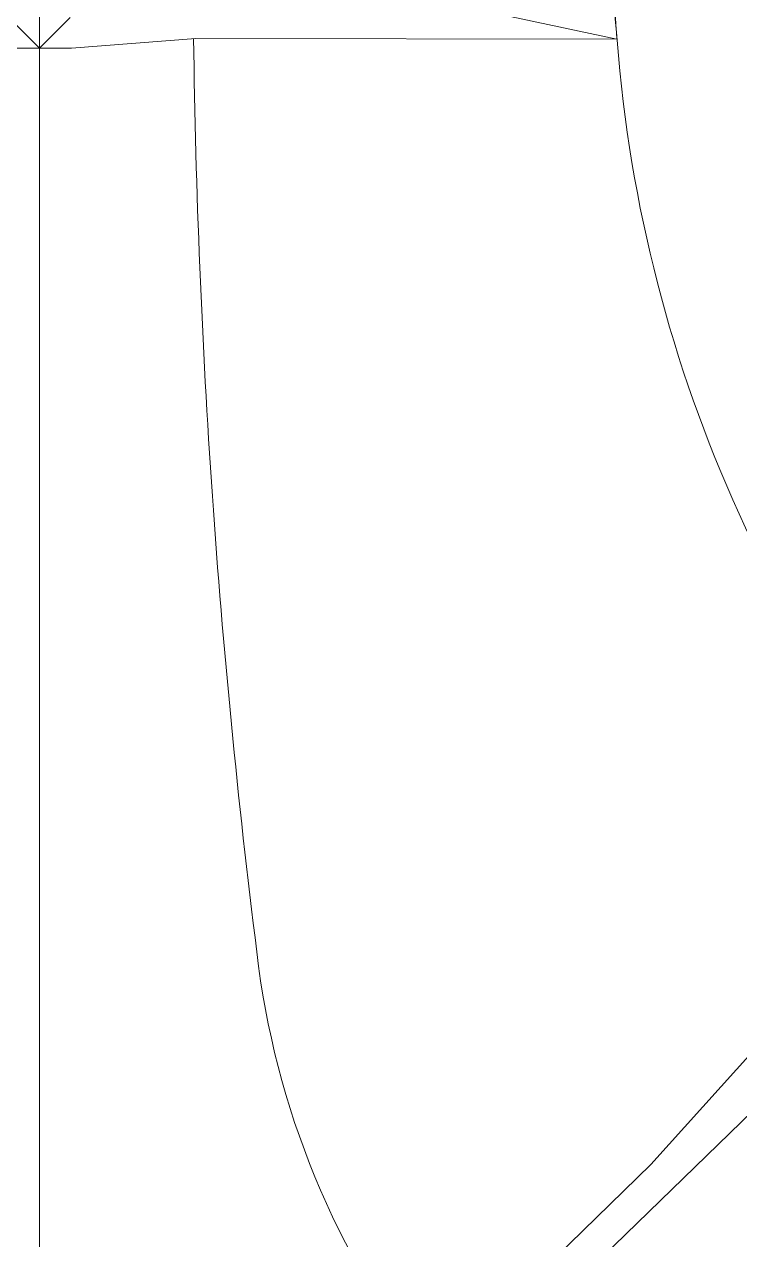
# Model space of a CAD drawing. Extents: x 306 to 2240, y 18 to 779.
# Drawn here: x 689.1932 to 689.2516, y 391.6982 to 391.7972 of the extents above; entities that cross this region are included whole.
import ezdxf

# ---------------------------------------------------------------- set-up
doc = ezdxf.new("R2010")
doc.units = 0
doc.header["$MEASUREMENT"] = 0
doc.linetypes.add('ACAD_ISO03W100', pattern=[30, 12, -18])
doc.layers.add('EQUIPAMIENTO SUPER', color=1, linetype='Continuous')

msp = doc.modelspace()

# ---------------------------------------------------------------- linework, layer by layer
at = {"layer": 'EQUIPAMIENTO SUPER', "color": 253, "lineweight": 0}
for p, q in [((689.1944949408376, 391.8047525021579, -6.438942029e-07), (689.1944949408376, 391.7952525021576, -6.438942029e-07)), ((689.1944949408376, 391.8047525021579, -6.438942029e-07), (689.1944949408376, 391.6435025021576, -6.438942029e-07)), ((689.1944949408376, 391.8047525021579, -6.438942029e-07), (689.1944949408376, 391.7952525021576, -6.438942029e-07)), ((689.1944949408376, 391.8047525021579, -6.438942029e-07), (689.1944949408376, 391.6435025021576, -6.438942029e-07)), ((689.1944949408376, 391.8047525021579, -6.438942029e-07), (689.1944949408376, 391.7952525021576, -6.438942029e-07)), ((689.1944949408376, 391.8047525021579, -6.438942029e-07), (689.1944949408376, 391.6435025021576, -6.438942029e-07)), ((689.2232449408388, 391.7999325021576, -6.438942029e-07), (689.2415806161575, 391.7959913966303, -6.438942029e-07)), ((689.2232449408388, 391.7999325021576, -6.438942029e-07), (689.2415806161575, 391.7959913966303, -6.438942029e-07)), ((689.1970938765576, 391.7952525021576, -6.438942029e-07), (689.2072471699852, 391.7960573814186, -6.438942029e-07)), ((689.1970938765576, 391.7952525021576, -6.438942029e-07), (689.2072471699852, 391.7960573814186, -6.438942029e-07)), ((689.2072471699852, 391.7960573814186, -6.438942029e-07), (689.2415806161575, 391.7959913966303, -6.438942029e-07)), ((689.2072471699852, 391.7960573814186, -6.438942029e-07), (689.2415806161575, 391.7959913966303, -6.438942029e-07)), ((689.1944949408376, 391.7952525021576, -6.438942029e-07), (689.1918960051175, 391.7952525021576, -6.438942029e-07)), ((689.1944949408376, 391.7952525021576, -6.438942029e-07), (689.1970938765576, 391.7952525021576, -6.438942029e-07)), ((689.1944949408376, 391.7952525021576, -6.438942029e-07), (689.1970938765576, 391.7952525021576, -6.438942029e-07))]:
    msp.add_line(p, q, dxfattribs=at)
at = {"layer": 'EQUIPAMIENTO SUPER', "color": 253, "linetype": 'ACAD_ISO03W100', "lineweight": 0}
for q in [(689.1919949408388, 391.7977525021576, -6.438942029e-07), (689.1969949408361, 391.7977525021576, -6.438942029e-07), (689.1969949408361, 391.7977525021576, -6.438942029e-07)]:
    msp.add_line((689.1944949408376, 391.7952525021576, -6.438942029e-07), q, dxfattribs=at)
at = {"layer": 'EQUIPAMIENTO SUPER', "color": 253, "lineweight": 0, "elevation": -6.438508219e-07}
for points in [[(689.3276311089162, 391.7706264229802), (689.3216184576218, 391.7766390742756), (689.26829144699, 391.7308462344024), (689.2443348962538, 391.7043144517704), (689.1944949408376, 391.6557244453879), (689.1944949408376, 391.6060025021579), (689.2134949408377, 391.6060025021579), (689.2134949408377, 391.6478552195067), (689.2553753552914, 391.6932807734674), (689.2818882690322, 391.7172571192534), (689.3276311089162, 391.7706264229802)], [(689.3276311089162, 391.7706264229802), (689.3216184576218, 391.7766390742756), (689.26829144699, 391.7308462344024), (689.2443348962538, 391.7043144517704), (689.1944949408376, 391.6557244453879), (689.1944949408376, 391.6060025021579), (689.2134949408377, 391.6060025021579), (689.2134949408377, 391.6478552195067), (689.2553753552914, 391.6932807734674), (689.2818882690322, 391.7172571192534), (689.3276311089162, 391.7706264229802)], [(689.1969949408361, 391.6085025021579), (689.1969949408361, 391.6546519970948), (689.3215466530368, 391.7755039618261), (689.3266412861798, 391.7705634343433), (689.2109949408391, 391.6488530072215), (689.2109949408391, 391.6085025021579), (689.1969949408361, 391.6085025021579), (689.1969949408361, 391.6085025021579)], [(689.1969949408361, 391.6085025021579), (689.1969949408361, 391.6546519970948), (689.3215466530368, 391.7755039618261), (689.3266412861798, 391.7705634343433), (689.2109949408391, 391.6488530072215), (689.2109949408391, 391.6085025021579), (689.1969949408361, 391.6085025021579), (689.1969949408361, 391.6085025021579)]]:
    msp.add_lwpolyline(points, dxfattribs=at)
at = {"layer": 'EQUIPAMIENTO SUPER', "color": 253, "lineweight": 0}
for centre, radius, start, end in [((689.3335048127977, 391.8047525021579, -6.438942029e-07), 0.0923407542635347, 180, 185.4442976642075), ((689.3335048127977, 391.8047525021579, -6.438942029e-07), 0.0923407542635347, 180, 185.4442976642075), ((689.3557449408383, 391.8047525021579, -6.438942029e-07), 0.1145, 180, 220.2008926530866), ((689.3557449408383, 391.8047525021579, -6.438942029e-07), 0.1145, 180, 220.2008926530866), ((689.8727449408383, 391.8047689414828, -6.438942029e-07), 0.6657500000000001, 180.751086381999, 187.1729403872386), ((689.8727449408383, 391.8047689414828, -6.438942029e-07), 0.6657500000000001, 180.751086381999, 187.1729403872386), ((689.2805027548152, 391.7295151010159, -6.438942029e-07), 0.06875, 186.5772487141416, 218.2581852054179), ((689.2805027548152, 391.7295151010159, -6.438942029e-07), 0.06875, 186.5772487141416, 218.2581852054179)]:
    msp.add_arc(centre, radius, start, end, dxfattribs=at)

doc.saveas('drawing.dxf')
